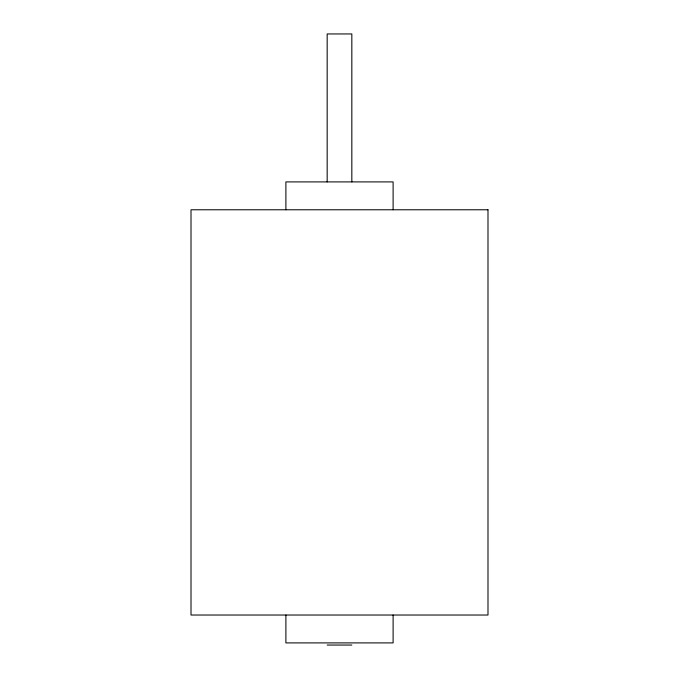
<?xml version="1.0" encoding="UTF-8"?>
<svg xmlns="http://www.w3.org/2000/svg" width="679" height="679" viewBox="0 0 679 679"><rect width="100%" height="100%" fill="white"/><g stroke="black" fill="none" stroke-linecap="round" stroke-linejoin="round"><path stroke-width="1.02" d="M327.168 645.05L351.832 645.05M393.107 209.777L393.107 181.904L285.893 181.904L285.893 209.777M393.107 615.03L393.107 642.903L285.893 642.903L285.893 615.03M351.832 181.904L351.832 33.95L327.168 33.95L327.168 181.904M487.989 209.777L191.011 209.777L191.011 615.03L487.989 615.03L487.989 209.777"/></g></svg>
